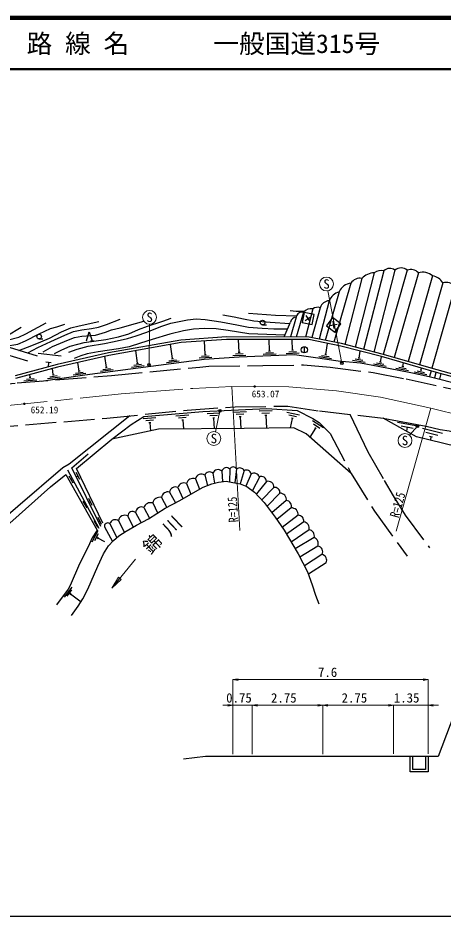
# Model space of a CAD drawing. Units: millimetres, scale not verified, with parts at other scales. Extents: x 40000 to 680000, y 20000 to 380000.
# Drawn here: x 178698 to 261455, y 205000 to 380000 of the extents above; entities that cross this region are included whole.
import ezdxf
from ezdxf.enums import TextEntityAlignment as Align

# ---------------------------------------------------------------- set-up
doc = ezdxf.new("R2010")
doc.units = ezdxf.units.MM
doc.header["$LTSCALE"] = 1000
doc.linetypes.add('CHAIN', pattern=[18.5, 12, -1.5, 3.5, -1.5])
doc.linetypes.add('DASHED', pattern=[7.5, 6, -1.5])
for name, color, linetype, lineweight in [('M-BGD', 7, 'Continuous', 25), ('M-BMK', 2, 'CHAIN', 13), ('M-BMK-HTXT', 7, 'Continuous', 13), ('M-STR-HTXT', 7, 'Continuous', 13), ('M-STR-STRC', 7, 'Continuous', 25), ('M-TTL', 2, 'Continuous', 140), ('M-TTL-BAND', 7, 'Continuous', 25), ('M-TTL-LINE', 7, 'Continuous', 50)]:
    doc.layers.add(name, color=color, linetype=linetype, lineweight=lineweight)
doc.layers.add('M-TTL-TXT', color=7, linetype='Continuous')
doc.styles.add('ＭＳ ゴシック', font='')
doc.styles.get('ＭＳ ゴシック').set_extended_font_data('MS Gothic')

# ---------------------------------------------------------------- blocks, each defined once
blk = doc.blocks.new('open_arrow')
at = {"color": 0, "linetype": 'Continuous', "lineweight": -2}
blk.add_lwpolyline([(7.5, 1.25), (0, 0), (7.5, -1.25)], dxfattribs=at)

msp = doc.modelspace()

# ---------------------------------------------------------------- linework, layer by layer
at = {"layer": 'M-BGD'}
for p, q in [((252099, 330854), (247968, 314902)), ((254496, 330856), (249808, 314419)), ((245647, 329258), (242310, 316367)), ((248071, 330339), (244318, 315847)), ((249934, 330700), (245976, 315417)), ((256671, 330364), (251950, 313809)), ((259421, 329749), (254655, 313037)), ((243534, 328330), (240193, 316835)), ((261434, 328390), (256874, 312404)), ((263814, 327734), (259248, 311727)), ((241219, 326662), (238513, 317178)), ((239277, 324909), (237332, 317420)), ((234317, 322653), (232854, 317829)), ((236097, 323289), (234697, 317823)), ((235605, 320851), (234803, 322016)), ((237560, 323543), (235908, 317711)), ((230510, 317837), (231753, 320708)), ((232850, 321698), (231768, 317833)), ((234621, 321033), (235787, 321834)), ((239469, 320100), (240868, 320305)), ((240271, 319503), (240065, 320902)), ((226321, 320197), (227071, 320197)), ((182819, 317460), (183569, 317460)), ((192796, 317058), (193548, 317058)), ((215175, 314436), (215005, 317059)), ((221758, 314864), (221654, 317365)), ((227676, 315110), (227583, 317346)), ((232167, 315297), (232082, 317332)), ((182503, 314108), (175336, 316317)), ((201969, 312709), (201643, 315175)), ((208791, 313613), (208426, 316373)), ((227501, 315103), (227851, 315117)), ((231430, 314966), (232929, 315028)), ((231992, 315289), (232342, 315304)), ((234444, 315932), (234444, 314732)), ((238611, 314442), (238933, 316582)), ((245129, 313735), (245338, 315066)), ((180628, 313116), (176328, 314442)), ((187091, 314079), (182627, 314646)), ((195913, 311907), (195626, 314073)), ((208087, 313217), (209574, 313414)), ((208618, 313590), (208965, 313636)), ((213967, 313756), (216462, 313918)), ((214446, 314088), (215943, 314185)), ((215001, 314424), (215350, 314447)), ((220534, 314213), (223032, 314316)), ((221021, 314533), (222520, 314595)), ((221584, 314857), (221933, 314871)), ((226452, 314459), (228950, 314562)), ((226939, 314779), (228438, 314841)), ((230943, 314645), (233441, 314749)), ((237286, 314035), (239758, 313663)), ((237825, 314257), (239308, 314034)), ((238438, 314468), (238784, 314416)), ((243800, 313337), (246270, 312947)), ((244341, 313555), (245823, 313322)), ((244956, 313762), (245301, 313708)), ((249285, 312963), (249487, 313991)), ((185191, 312808), (184150, 312940)), ((184670, 312874), (184558, 311992)), ((185575, 310496), (185407, 311703)), ((190605, 311197), (190371, 312876)), ((195209, 311511), (196696, 311708)), ((195739, 311884), (196086, 311930)), ((200809, 311950), (203287, 312279)), ((201265, 312313), (202752, 312510)), ((201796, 312686), (202143, 312732)), ((207631, 312854), (210109, 313182)), ((247943, 312615), (250396, 312134)), ((248491, 312813), (249963, 312524)), ((249113, 312997), (249456, 312929)), ((252279, 311764), (254732, 311282)), ((252828, 311962), (254300, 311673)), ((253450, 312146), (253793, 312078)), ((253621, 312112), (253751, 312775)), ((257186, 311385), (257268, 311772)), ((180878, 309971), (181227, 309999)), ((181052, 309985), (181009, 310516)), ((183193, 309255), (191690, 310440)), ((184420, 309729), (186896, 310074)), ((184874, 310095), (186359, 310302)), ((185402, 310471), (185748, 310520)), ((189450, 310430), (191926, 310776)), ((189904, 310796), (191389, 311004)), ((190432, 311173), (190779, 311221)), ((194752, 311148), (197231, 311476)), ((255839, 311057), (258285, 310540)), ((256390, 311247), (257858, 310937)), ((257015, 311422), (257357, 311349)), ((259125, 311242), (258838, 310114)), ((260025, 310859), (259775, 309876)), ((261032, 310707), (260757, 309626)), ((179854, 309287), (182346, 309488)), ((180329, 309626), (181824, 309747)), ((218002, 303000), (215504, 302884)), ((223174, 303241), (220676, 303125)), ((222695, 302769), (221197, 302699)), ((228167, 303474), (225670, 303358)), ((227689, 303001), (226190, 302931)), ((233511, 302580), (231074, 303136)), ((205554, 302102), (203062, 301900)), ((205092, 301613), (203597, 301492)), ((204555, 301118), (204206, 301090)), ((204381, 301104), (204507, 299554)), ((211937, 302622), (209446, 302419)), ((211475, 302133), (209980, 302011)), ((210939, 301638), (210590, 301609)), ((210764, 301624), (210903, 299926)), ((217523, 302528), (216025, 302458)), ((216970, 302051), (216620, 302035)), ((216795, 302043), (216892, 299959)), ((222142, 302292), (221792, 302276)), ((221967, 302284), (222074, 299989)), ((227135, 302525), (226786, 302509)), ((226960, 302517), (227075, 300065)), ((232924, 302252), (231461, 302586)), ((232093, 301981), (231673, 300143)), ((232263, 301942), (231922, 302019)), ((238158, 300144), (236038, 301468)), ((256549, 300455), (252617, 301193)), ((236621, 300043), (235541, 298313)), ((237496, 300027), (236223, 300822)), ((236770, 299950), (236473, 300135)), ((255652, 300013), (253293, 300456)), ((254472, 300234), (254329, 299472)), ((261356, 299057), (257475, 300025)), ((260435, 298669), (258106, 299249)), ((259397, 298309), (258853, 298444)), ((259125, 298377), (258961, 297719)), ((188356, 291968), (194462, 280587)), ((188621, 290748), (189352, 289438)), ((190710, 290058), (190056, 291408)), ((190383, 290733), (190069, 290581)), ((215064, 290901), (215594, 288869)), ((216647, 291271), (216966, 289338)), ((218395, 291665), (218488, 289643)), ((219935, 292047), (219877, 289623)), ((221269, 292123), (220894, 289425)), ((222753, 291839), (221952, 289195)), ((224098, 291161), (223066, 288789)), ((225716, 290551), (224355, 287928)), ((188987, 290093), (189275, 290254)), ((211513, 289294), (212321, 287225)), ((213250, 290212), (214058, 288157)), ((227077, 289675), (225126, 287246)), ((208223, 287610), (209336, 285534)), ((209821, 288531), (210806, 286348)), ((228494, 288483), (226152, 286133)), ((229698, 287400), (227186, 284869)), ((191350, 285857), (192081, 284547)), ((191715, 285202), (191924, 285318)), ((193151, 285017), (192498, 286367)), ((192824, 285692), (192550, 285559)), ((204925, 285491), (205889, 283538)), ((206641, 286555), (207668, 284639)), ((230941, 285980), (228138, 283588)), ((201566, 283642), (202663, 281621)), ((203209, 284622), (204336, 282550)), ((231885, 284527), (229099, 282255)), ((193448, 282095), (194179, 280785)), ((194958, 281288), (194304, 282638)), ((194631, 281963), (194385, 281844)), ((198290, 282011), (199422, 279767)), ((200101, 282935), (201102, 280754)), ((233250, 283109), (230137, 280724)), ((234342, 281840), (230970, 279404)), ((194252, 280051), (193095, 277834)), ((193813, 281440), (193961, 281523)), ((195513, 280847), (197127, 278006)), ((196573, 281447), (197946, 278731)), ((235379, 280271), (231885, 277866)), ((194287, 279469), (193593, 278139)), ((194287, 278820), (194125, 278510)), ((194206, 278665), (195536, 277971)), ((236353, 278780), (232652, 276577)), ((237106, 277069), (233605, 274904)), ((237889, 275443), (234485, 273247)), ((238715, 273806), (235251, 271632)), ((189175, 269116), (187685, 267108)), ((189118, 268535), (188224, 267331)), ((189016, 267895), (188807, 267614)), ((188912, 267754), (190981, 266219))]:
    msp.add_line(p, q, dxfattribs=at)
for points in [[(231618, 320396), (227790, 320635), (224597, 320934), (222602, 321321), (220759, 321675), (218577, 322067)], [(232900, 321890), (228855, 322004), (223583, 322391)], [(234414, 322772), (232877, 322796), (231698, 322938)], [(174330, 316647), (176597, 317203), (178835, 317829), (180216, 318449), (184184, 320581)], [(176267, 316030), (178656, 316456), (180136, 317104), (182836, 318481), (185048, 319471), (186235, 319789), (187812, 320329)], [(178858, 315232), (181401, 316160), (183147, 316874), (184818, 317633), (187161, 318813), (189002, 319625), (190591, 320017), (194464, 320880)], [(180612, 314773), (182586, 315785), (185112, 316968), (187796, 318212), (189489, 318914), (191161, 319250), (193017, 319494), (194399, 319754), (195910, 320248), (198590, 321333)], [(183589, 314911), (185434, 316001), (186995, 316617), (188533, 317300), (189698, 317728), (191156, 317999), (193772, 318171), (195729, 318797), (196920, 319247), (198569, 319633), (201573, 320483), (203218, 320896)], [(185831, 314626), (187226, 315318), (188843, 316056), (190339, 316457), (191606, 316767), (195815, 317354), (198275, 317839), (200261, 318440), (202194, 319261), (203920, 319966), (206873, 320937), (208556, 321509)], [(188603, 314870), (190238, 315447), (192366, 316029), (195516, 316546), (197408, 316935), (200042, 317538), (201727, 318061), (203768, 318751), (206500, 319897), (208438, 320515), (210112, 320841), (211720, 321167), (213370, 321345), (215145, 321236), (218182, 320798), (221335, 320201), (223567, 319762), (226259, 319522), (228508, 319435), (231209, 319450)], [(172942, 317110), (174371, 317345), (175510, 317620), (176509, 318037), (179333, 319738)], [(230671, 318209), (223662, 318440), (219643, 319088), (217287, 319426), (215019, 319492), (212860, 319351), (210943, 319005), (208259, 318384), (204827, 317320), (202580, 316625), (200345, 315911), (198276, 315553), (194292, 314923), (192200, 314584), (190950, 314168), (189626, 313656)], [(192009, 317058), (192591, 318840), (193173, 317058)], [(301867, 297006), (301860, 297008), (284082, 302615), (283653, 304197), (270378, 308656), (260343, 311415), (249588, 314482), (241658, 316535), (235368, 317821), (219312, 317873), (210378, 317225), (196296, 314739), (186297, 312461), (178170, 310268)], [(311601, 293701), (301716, 296529), (283671, 302220), (283240, 303808), (270232, 308177), (260208, 310933), (249457, 314000), (241545, 316048), (235316, 317321), (219329, 317373), (210440, 316728), (196395, 314249), (186417, 311976), (178216, 309762)], [(191690, 310440), (214924, 313517), (221796, 313965), (232536, 314411), (236610, 313833), (241054, 313165), (245382, 312814), (248800, 312141), (255216, 310882), (258784, 310128)], [(258784, 310128), (271338, 306935), (283240, 303808)], [(195247, 281552), (190100, 292176), (196988, 297898), (200723, 300810), (203220, 302364), (214662, 303295), (227132, 303876), (233077, 303532), (236091, 301966), (237336, 301188), (239495, 299032)], [(200487, 302481), (188676, 293050), (187420, 292356), (169843, 277275)], [(249826, 302036), (258158, 300473), (260878, 299795), (262669, 299550), (274389, 296641), (281726, 294895), (290476, 292530), (293202, 291775), (294318, 291589), (298790, 290394), (307610, 287389)], [(307136, 287228), (305422, 284072), (304557, 283819), (277630, 293292), (276968, 293259), (272218, 294423), (264004, 296519), (256292, 298355), (249826, 302036)], [(243585, 291217), (234840, 298932), (232413, 300155), (222753, 299992), (206070, 299899), (196988, 297898)], [(194848, 280908), (189202, 292336), (192356, 295050)], [(173993, 278832), (185050, 288640), (188020, 291056), (194098, 280160), (193169, 278708), (192342, 276920), (190700, 273625), (188885, 269384), (188467, 268665), (186217, 265632)], [(189139, 263555), (190439, 265363), (191357, 266814), (192275, 268705), (194271, 273156), (195340, 275602), (196299, 277109), (197281, 278173), (198350, 279069), (199755, 279984), (201794, 281150), (204120, 282412), (207365, 284477), (210203, 285998), (212321, 287225), (214776, 288543), (216412, 289195), (217765, 289543), (219212, 289744), (220543, 289502), (221952, 289195), (223252, 288721), (224774, 287627), (226639, 285606), (228782, 282722), (230515, 280168), (233255, 275564), (235098, 272091), (235959, 269511), (236614, 267547), (237296, 265806)], [(266224, 241218), (265917, 246522), (264480, 246522), (260524, 236079), (251810, 236079), (238059, 236070), (215196, 236070), (210911, 235579)], [(258560, 236079), (258560, 233087), (255056, 233087), (255056, 236079)], [(258060, 236079), (258060, 233587), (255556, 233587), (255556, 236079)]]:
    msp.add_lwpolyline(points, dxfattribs=at)
for points in [[(234039, 320632), (236005, 320268), (236369, 322235), (234403, 322599)], [(238769, 319997), (240374, 318803), (241567, 320408), (239962, 321602)]]:
    msp.add_lwpolyline(points, close=True, dxfattribs=at)
at = {"layer": 'M-BGD', "linetype": 'DASHED'}
for points in [[(72647, 294635), (78466, 296152), (85105, 297726), (93561, 299334), (100012, 300406), (108599, 301414), (125385, 303231), (150003, 305669), (154756, 306076), (164720, 307631), (178519, 308879), (196900, 310357), (214099, 311962), (215876, 312127), (226386, 312264), (234273, 312388), (239473, 311934), (247880, 310902), (254251, 309666), (272448, 305689), (283671, 302220)], [(165204, 299448), (196007, 302035), (211645, 303592), (220982, 304240), (231246, 304379), (237431, 303435), (249826, 302036)], [(243291, 302774), (245370, 298437), (246843, 295476), (249981, 289895), (251769, 286890), (254076, 283119), (258846, 276729)], [(239495, 299032), (243585, 291217), (248086, 283867), (254476, 275098)]]:
    msp.add_lwpolyline(points, dxfattribs=at)
at = {"layer": 'M-BGD'}
for centre, radius in [((226321, 320647), 450), ((182819, 317910), 450), ((234444, 315332), 600), ((224788, 308187), 150), ((179929, 304811), 150)]:
    msp.add_circle(centre, radius, dxfattribs=at)
for centre, radius, start, end in [((249403, 328450), 2312, 76.71933, 125.18746), ((251101, 329591), 1610, 51.69203, 136.47168), ((253299, 329395), 1889, 50.65929, 129.42349), ((255188, 328860), 2112, 45.38972, 109.1181), ((245277, 327230), 2061, 79.63817, 147.72806), ((248148, 326912), 3428, 91.28799, 136.8235), ((257428, 327293), 3163, 50.94438, 103.83957), ((258943, 326870), 2918, 31.3944, 80.56205), ((243880, 325410), 2941, 96.76014, 154.79554), ((262023, 325882), 2577, 45.96364, 103.21924), ((242382, 323422), 3443, 109.74615, 154.41012), ((239432, 322952), 1963, 94.53106, 162.47757), ((234031, 321488), 1200, 76.23345, 169.90004), ((235687, 321626), 1712, 76.13305, 143.14098), ((237050, 322142), 1491, 70.00234, 129.71138), ((232918, 320521), 1180, 93.33019, 170.88525), ((219255, 291495), 876, 39.08361, 168.77275), ((220619, 291776), 736, 28.09592, 158.41781), ((221876, 291276), 1042, 32.70325, 125.67028), ((214406, 289899), 1198, 56.69656, 164.89376), ((215981, 290550), 982, 47.28941, 159.07989), ((217631, 290978), 1027, 41.95645, 163.42874), ((223123, 290900), 1009, 14.97298, 111.49697), ((224619, 290092), 1189, 22.72131, 115.98841), ((226133, 289704), 944, 358.25608, 116.19744), ((210996, 288183), 1225, 65.04455, 163.47677), ((212828, 288908), 1370, 72.05494, 163.65091), ((227391, 288611), 1110, 353.39853, 106.46362), ((207906, 286371), 1278, 75.62656, 171.71987), ((209385, 287442), 1174, 68.17086, 171.78655), ((228735, 287541), 973, 351.68916, 104.35862), ((229749, 286191), 1210, 349.96596, 92.44792), ((204514, 284175), 1379, 72.6254, 161.11664), ((206319, 285159), 1433, 77.03227, 166.59135), ((230821, 284869), 1118, 342.17196, 83.8498), ((200996, 282952), 895, 50.43425, 181.12634), ((202750, 283524), 1190, 67.30295, 174.28882), ((231976, 283249), 1282, 353.73627, 94.043), ((197630, 281125), 1105, 53.31399, 163.06236), ((199500, 281896), 1215, 60.35727, 174.55834), ((233177, 281941), 1170, 355.03315, 86.43033), ((234068, 280532), 1337, 348.77254, 78.15015), ((196161, 280940), 654, 50.89523, 188.19144), ((235239, 279116), 1164, 343.19789, 83.08842), ((235773, 277504), 1402, 341.93891, 65.56602), ((236935, 275985), 1098, 330.40623, 81.02544), ((237618, 274279), 1195, 336.70647, 76.87852)]:
    msp.add_arc(centre, radius, start, end, dxfattribs=at)
at = {"layer": 'M-BMK'}
msp.add_lwpolyline([(73816, 290677), (83099, 293159), (92213, 294880), (97434, 295756), (119302, 298607), (138257, 300596), (153551, 302249), (172413, 304044), (198802, 306736), (212767, 307811), (220323, 308211), (231407, 308152), (240745, 307321), (249251, 306104), (259095, 303977), (270459, 301125)], dxfattribs=at)
at = {"layer": 'M-BMK-HTXT'}
for p, q in [((196995, 268904), (201570, 274509)), ((196995, 268904), (198267, 271003)), ((196995, 268904), (198797, 270571)), ((198797, 270571), (198267, 271003))]:
    msp.add_line(p, q, dxfattribs=at)
at = {"layer": 'M-STR-HTXT'}
for p, q in [((241772, 312733), (239037, 326837)), ((204211, 312411), (204308, 320319)), ((221921, 280105), (220323, 308211)), ((218025, 303452), (217133, 299373)), ((252362, 279990), (259095, 303977)), ((256464, 300471), (254930, 298693)), ((220559, 236570), (220559, 251071)), ((220559, 251070), (258560, 251070)), ((258560, 236579), (258560, 251071)), ((226309, 246070), (218559, 246070)), ((224309, 236570), (224309, 246071)), ((238059, 246070), (224309, 246070)), ((238059, 236570), (238059, 246071)), ((251810, 246070), (238059, 246070)), ((260560, 246079), (249810, 246079)), ((251810, 236579), (251810, 246080))]:
    msp.add_line(p, q, dxfattribs=at)
for centre in [(238780, 328162), (204325, 321669), (216844, 298054), (254048, 297670)]:
    msp.add_circle(centre, 1350, dxfattribs=at)
at = {"layer": 'M-STR-STRC'}
for centre in [(204211, 312411), (241772, 312733), (218025, 303452), (256464, 300471)]:
    msp.add_circle(centre, 250, dxfattribs=at)
at = {"layer": 'M-TTL'}
msp.add_line((680000, 380000), (40000, 380000), dxfattribs=at)
at = {"layer": 'M-TTL-BAND'}
msp.add_line((40000, 205000), (579000, 205000), dxfattribs=at)
at = {"layer": 'M-TTL-LINE'}
msp.add_line((40000, 370000), (680000, 370000), dxfattribs=at)

# ---------------------------------------------------------------- block references
at = {"layer": 'M-STR-HTXT', "xscale": 133, "yscale": 133}
for p in [(220559, 251070), (224309, 246070), (224309, 246070), (238059, 246070), (258560, 246079)]:
    msp.add_blockref('open_arrow', p, dxfattribs=at)
at = {"layer": 'M-STR-HTXT', "xscale": 133, "yscale": 133, "rotation": 180}
for p in [(258560, 251070), (220559, 246070), (238059, 246070), (251810, 246079), (251810, 246070)]:
    msp.add_blockref('open_arrow', p, dxfattribs=at)

# ---------------------------------------------------------------- texts
at = {"layer": 'M-BGD', "style": 'ＭＳ ゴシック'}
for s, p in [('653.07', (226893, 305671)), ('652.19', (183862, 302569))]:
    msp.add_text(s, height=1320, dxfattribs=at).set_placement(p, align=Align.BOTTOM_CENTER)
at = {"layer": 'M-BMK-HTXT', "style": 'ＭＳ ゴシック'}
msp.add_text('錦 川', height=2566, rotation=43.184, dxfattribs=at).set_placement((206773, 279294), align=Align.MIDDLE_CENTER)
at = {"layer": 'M-STR-HTXT', "style": 'ＭＳ ゴシック'}
for s, p in [('S', (238780, 328162)), ('S', (204325, 321669)), ('S', (216844, 298054)), ('S', (254048, 297670)), ('7.6', (238986, 252508)), ('0.75', (221729, 247508)), ('2.75', (230454, 247508)), ('2.75', (244204, 247508)), ('1.35', (254372, 247517))]:
    msp.add_text(s, height=1833, dxfattribs=at).set_placement(p, align=Align.MIDDLE_CENTER)
at = {"layer": 'M-STR-HTXT', "style": 'ＭＳ ゴシック', "width": 0.8}
for rotation, p in [(74.322, (254015, 284724)), (93.254, (221996, 284289))]:
    msp.add_text('R=125', height=1833, rotation=rotation, dxfattribs=at).set_placement(p, align=Align.BOTTOM_CENTER)
at = {"layer": 'M-TTL-TXT', "style": 'ＭＳ ゴシック'}
for s, p in [('路 線 名', (180380, 375000)), ('一般国道315号', (216734, 375000))]:
    msp.add_text(s, height=3666, dxfattribs=at).set_placement(p, align=Align.MIDDLE_LEFT)

doc.saveas('drawing.dxf')
